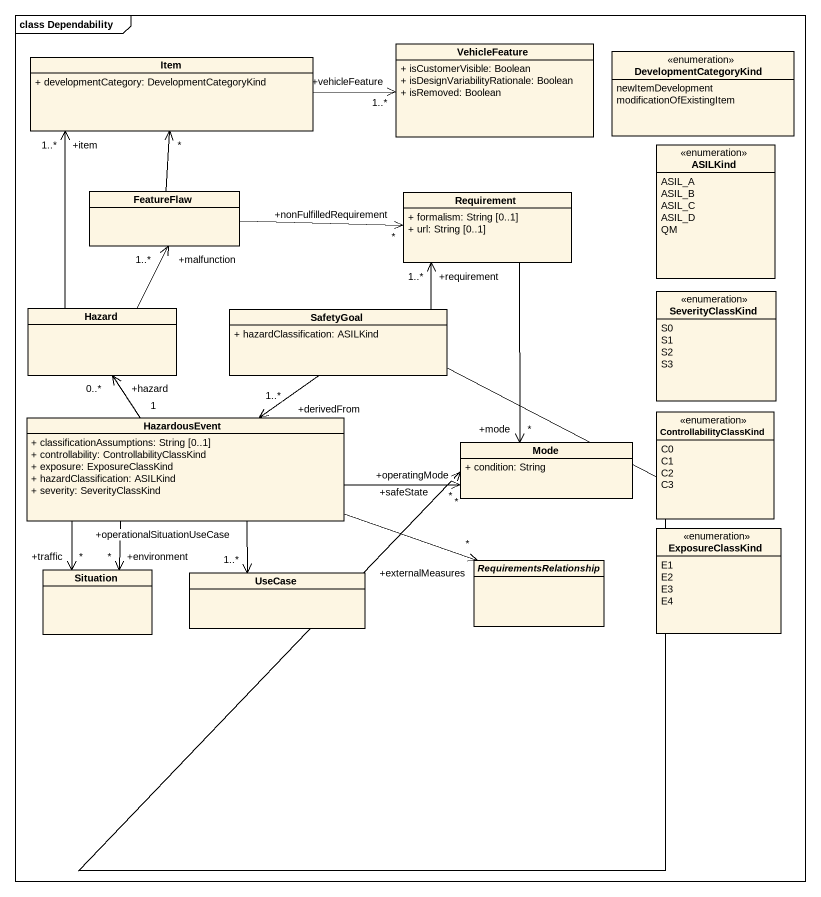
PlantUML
@startuml
mainframe class Dependability
hide circle
hide empty members
skinparam classAttributeIconSize 0
class Item {
  + developmentCategory: DevelopmentCategoryKind
}
class VehicleFeature {
  + isCustomerVisible: Boolean
  + isDesignVariabilityRationale: Boolean
  + isRemoved: Boolean
}
enum DevelopmentCategoryKind {
  newItemDevelopment
  modificationOfExistingItem
}
enum ASILKind {
  ASIL_A
  ASIL_B
  ASIL_C
  ASIL_D
  QM
}
class FeatureFlaw
class Requirement {
  + formalism: String [0..1]
  + url: String [0..1]
}
class Hazard
class SafetyGoal {
  + hazardClassification: ASILKind
}
enum SeverityClassKind {
  S0
  S1
  S2
  S3
}
class HazardousEvent {
  + classificationAssumptions: String [0..1]
  + controllability: ControllabilityClassKind
  + exposure: ExposureClassKind
  + hazardClassification: ASILKind
  + severity: SeverityClassKind
}
class Mode {
  + condition: String
}
enum ControllabilityClassKind {
  C0
  C1
  C2
  C3
}
enum ExposureClassKind {
  E1
  E2
  E3
  E4
}
class Situation
abstract class RequirementsRelationship
class "UseCase" as UseCase_
Item -right-> "+vehicleFeature\n1..*" VehicleFeature
FeatureFlaw -up-> "*" Item
FeatureFlaw -right-> "+nonFulfilledRequirement\n*" Requirement
Requirement --> "+mode\n*" Mode
Hazard -up-> "+item\n1..*" Item
Hazard -up-> "+malfunction\n1..*" FeatureFlaw
SafetyGoal -up-> "+requirement\n1..*" Requirement
SafetyGoal --> "+derivedFrom\n1..*" HazardousEvent
SafetyGoal --> "+safeState\n*" Mode
HazardousEvent "1" -up-> "+hazard\n0..*" Hazard
HazardousEvent -right-> "+operatingMode\n*" Mode
HazardousEvent --> "+environment\n*" Situation
HazardousEvent --> "+traffic\n*" Situation
HazardousEvent -right-> "+externalMeasures\n*" RequirementsRelationship
HazardousEvent --> "+operationalSituationUseCase\n1..*" UseCase_
@enduml
